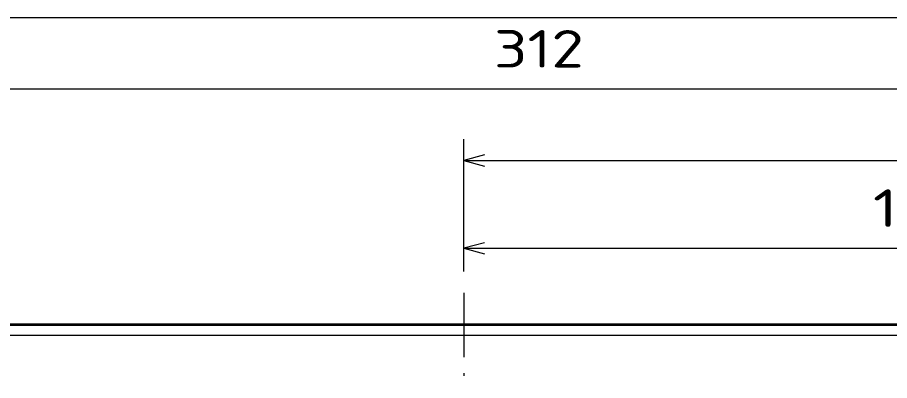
# Model space of a CAD drawing. Extents: x 23 to 587, y 4 to 413.
# Drawn here: x 100.8 to 182.1, y 239.6 to 273.6 of the extents above; entities that cross this region are included whole.
import ezdxf
from ezdxf.enums import TextEntityAlignment as Align

# ---------------------------------------------------------------- set-up
doc = ezdxf.new("R2010")
doc.units = 0
doc.linetypes.add('DASHDOT', pattern=[18.5, 12, -3, 0.5, -3])
doc.linetypes.add('DASHED', pattern=[15, 12, -3])
doc.layers.get('0').update_dxf_attribs({"lineweight": 13})
doc.styles.get("Standard").update_dxf_attribs({"font": 'isocp.shx'})

# ---------------------------------------------------------------- blocks, each defined once
blk = doc.blocks.new('BLOCK339')
at = {"color": 7, "lineweight": 13, "ltscale": 0.208195}
blk.add_line((74.39, 236.7), (74.39, 245.03), dxfattribs=at)
at = {"color": 7, "lineweight": 13}
blk.add_line((74.39, 241.03), (244.39, 241.03), dxfattribs=at)
blk.add_lwpolyline([(78.25, 242.06), (74.39, 241.03), (78.25, 239.99)], dxfattribs=at)
blk.add_text('170', height=7, dxfattribs=at).set_placement((150.74, 245.03), (168.04, 245.03), align=Align.FIT)
blk = doc.blocks.new('BLOCK340')
at = {"color": 7, "lineweight": 13}
for p, q in [((74.39, 236.7), (74.39, 261.43)), ((74.39, 257.43), (414.39, 257.43))]:
    blk.add_line(p, q, dxfattribs=at)
blk.add_lwpolyline([(78.25, 258.47), (74.39, 257.43), (78.25, 256.39)], dxfattribs=at)
blk = doc.blocks.new('BLOCK341')
at = {"color": 7, "lineweight": 13}
blk.add_line((-67.61, 270.79), (244.39, 270.79), dxfattribs=at)
blk.add_text('312', height=7, dxfattribs=at).set_placement((79.99, 274.79), (96.79, 274.79), align=Align.FIT)
blk = doc.blocks.new('BLOCK342')
at = {"color": 7, "lineweight": 13}
blk.add_line((-67.61, 284.15), (556.39, 284.15), dxfattribs=at)
blk = doc.blocks.new('BLOCK345')
at = {"color": 7, "linetype": 'DASHDOT', "lineweight": 13}
for p, q in [((74.39, 232.7), (74.39, 74.1)), ((153.69, 153.4), (-4.91, 153.4))]:
    blk.add_line(p, q, dxfattribs=at)
blk = doc.blocks.new('BLOCK372')
at = {"color": 7, "lineweight": 35}
blk.add_line((-65.61, 226.8), (554.39, 226.8), dxfattribs=at)
at = {"color": 7, "linetype": 'DASHED', "lineweight": 13}
blk.add_line((-65.61, 224.8), (554.39, 224.8), dxfattribs=at)
at = {"color": 7, "lineweight": 13}
blk.add_line((-65.61, 224.8), (554.39, 224.8), dxfattribs=at)

msp = doc.modelspace()

# ---------------------------------------------------------------- block references
at = {"lineweight": 0, "xscale": 0.5, "yscale": 0.5, "zscale": 0.5}
for name in ['BLOCK342', 'BLOCK341', 'BLOCK340', 'BLOCK339', 'BLOCK345', 'BLOCK372']:
    msp.add_blockref(name, (105.216, 131.474), dxfattribs=at)

doc.saveas('drawing.dxf')
